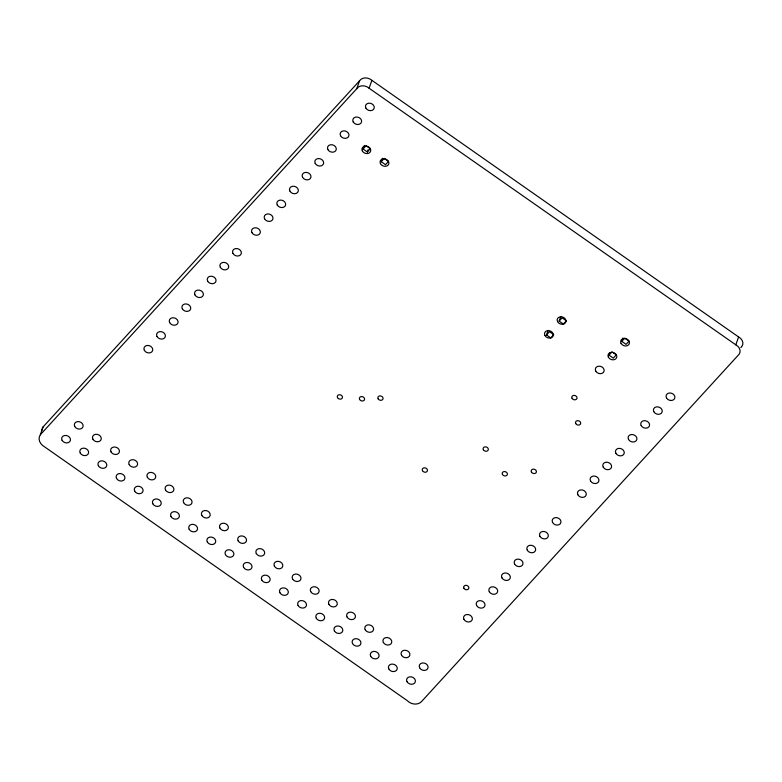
<?xml version="1.0" encoding="UTF-8"?>
<svg xmlns="http://www.w3.org/2000/svg" width="782" height="782" viewBox="0 0 782 782"><rect width="100%" height="100%" fill="white"/><g stroke="black" fill="none" stroke-linecap="round" stroke-linejoin="round"><path stroke-width="1.17" d="M738.599 336.954L735.813 344.833A7.976 6.452 19.5 0 1 738.013 355.448L421.557 701.542A9.169 7.419 19.5 0 1 407.412 700.731L42.511 445.398A10.215 8.27 19.5 0 1 40.322 434.772L43.108 426.904L359.564 80.8A7.976 6.452 19.5 0 1 371.89 80.341L738.599 336.954A7.976 6.452 19.5 0 1 741.874 346.465M40.322 434.772L356.768 88.679L359.564 80.8M356.768 88.679A7.976 6.452 19.5 0 1 369.094 88.219L371.89 80.341M363.063 148.991L366.054 145.726L370.336 148.727L367.345 151.991L363.063 148.991L364.265 145.579M367.345 151.991L368.156 149.724M381.215 161.698L384.206 158.423L388.488 161.424L385.506 164.699L381.215 161.698L382.418 158.287M546.491 334.94L549.482 331.676L553.773 334.676L550.782 337.941L546.491 334.94L548.104 330.395M559.15 321.099L562.141 317.834L566.432 320.835L563.441 324.1L559.15 321.099L560.762 316.554M609.012 355.116L612.032 351.861L616.304 354.881L613.284 358.136L609.012 355.116L609.823 352.848M621.778 341.343L624.789 338.098L629.06 341.118L626.05 344.363L621.778 341.343L622.98 337.941M369.094 88.219L735.813 344.833M41.905 430.383A10.215 8.27 19.5 0 1 43.108 426.904M741.551 346.856A7.976 6.452 19.5 0 1 740.798 347.57M502.435 474.42A2.669 2.16 19.5 0 0 506.941 475.26A2.669 2.16 19.5 0 0 505.025 471.595A2.669 2.16 19.5 0 0 502.435 474.42M572.053 398.282A2.669 2.16 19.5 0 0 576.569 399.113A2.669 2.16 19.5 0 0 574.643 395.448A2.669 2.16 19.5 0 0 572.053 398.282M575.738 423.561A2.669 2.16 19.5 0 0 580.244 424.391A2.669 2.16 19.5 0 0 578.328 420.726A2.669 2.16 19.5 0 0 575.738 423.561M531.428 472.015A2.669 2.16 19.5 0 0 535.944 472.846A2.669 2.16 19.5 0 0 534.018 469.18A2.669 2.16 19.5 0 0 531.428 472.015M463.892 588.201A2.669 2.16 19.5 0 0 468.408 589.042A2.669 2.16 19.5 0 0 466.483 585.376A2.669 2.16 19.5 0 0 463.892 588.201M378.107 398.771A2.669 2.16 19.5 0 0 382.613 399.612A2.669 2.16 19.5 0 0 380.687 395.946A2.669 2.16 19.5 0 0 378.107 398.771M359.612 399.455A2.669 2.16 19.5 0 0 364.129 400.296A2.669 2.16 19.5 0 0 362.203 396.63A2.669 2.16 19.5 0 0 359.612 399.455M337.501 397.598A2.669 2.16 19.5 0 0 342.008 398.439A2.669 2.16 19.5 0 0 340.082 394.773A2.669 2.16 19.5 0 0 337.501 397.598M422.485 470.696A2.669 2.16 19.5 0 0 427.001 471.526A2.669 2.16 19.5 0 0 425.076 467.861A2.669 2.16 19.5 0 0 422.485 470.696M483.344 449.718A2.669 2.16 19.5 0 0 487.86 450.549A2.669 2.16 19.5 0 0 485.935 446.884A2.669 2.16 19.5 0 0 483.344 449.718M666.479 397.862A4.516 3.656 19.5 0 0 674.123 399.279A4.516 3.656 19.5 0 0 670.868 393.063A4.516 3.656 19.5 0 0 666.479 397.862M653.82 411.703A4.516 3.656 19.5 0 0 661.464 413.121A4.516 3.656 19.5 0 0 658.209 406.914A4.516 3.656 19.5 0 0 653.82 411.703M641.162 425.555A4.516 3.656 19.5 0 0 648.806 426.962A4.516 3.656 19.5 0 0 645.551 420.755A4.516 3.656 19.5 0 0 641.162 425.555M628.503 439.396A4.516 3.656 19.5 0 0 636.147 440.804A4.516 3.656 19.5 0 0 632.892 434.597A4.516 3.656 19.5 0 0 628.503 439.396M615.845 453.237A4.516 3.656 19.5 0 0 623.489 454.655A4.516 3.656 19.5 0 0 620.234 448.448A4.516 3.656 19.5 0 0 615.845 453.237M603.186 467.079A4.516 3.656 19.5 0 0 610.83 468.496A4.516 3.656 19.5 0 0 607.575 462.289A4.516 3.656 19.5 0 0 603.186 467.079M590.527 480.93A4.516 3.656 19.5 0 0 598.171 482.338A4.516 3.656 19.5 0 0 594.916 476.13A4.516 3.656 19.5 0 0 590.527 480.93M577.869 494.771A4.516 3.656 19.5 0 0 585.513 496.179A4.516 3.656 19.5 0 0 582.258 489.972A4.516 3.656 19.5 0 0 577.869 494.771M552.561 522.454A4.516 3.656 19.5 0 0 560.195 523.872A4.516 3.656 19.5 0 0 556.94 517.664A4.516 3.656 19.5 0 0 552.561 522.454M539.903 536.305A4.516 3.656 19.5 0 0 547.537 537.713A4.516 3.656 19.5 0 0 544.282 531.506A4.516 3.656 19.5 0 0 539.903 536.305M527.244 550.147A4.516 3.656 19.5 0 0 534.878 551.554A4.516 3.656 19.5 0 0 531.623 545.347A4.516 3.656 19.5 0 0 527.244 550.147M514.585 563.988A4.516 3.656 19.5 0 0 522.22 565.406A4.516 3.656 19.5 0 0 518.965 559.198A4.516 3.656 19.5 0 0 514.585 563.988M501.927 577.83A4.516 3.656 19.5 0 0 509.561 579.247A4.516 3.656 19.5 0 0 506.306 573.04A4.516 3.656 19.5 0 0 501.927 577.83M489.268 591.681A4.516 3.656 19.5 0 0 496.902 593.088A4.516 3.656 19.5 0 0 493.647 586.881A4.516 3.656 19.5 0 0 489.268 591.681M476.609 605.522A4.516 3.656 19.5 0 0 484.244 606.93A4.516 3.656 19.5 0 0 480.989 600.723A4.516 3.656 19.5 0 0 476.609 605.522M463.951 619.364A4.516 3.656 19.5 0 0 471.585 620.781A4.516 3.656 19.5 0 0 468.34 614.574A4.516 3.656 19.5 0 0 463.951 619.364M144.338 350.316A4.516 3.656 19.5 0 0 151.972 351.724A4.516 3.656 19.5 0 0 148.717 345.517A4.516 3.656 19.5 0 0 144.338 350.316M156.996 336.475A4.516 3.656 19.5 0 0 164.631 337.883A4.516 3.656 19.5 0 0 161.375 331.676A4.516 3.656 19.5 0 0 156.996 336.475M169.655 322.624A4.516 3.656 19.5 0 0 177.289 324.041A4.516 3.656 19.5 0 0 174.034 317.834A4.516 3.656 19.5 0 0 169.655 322.624M182.314 308.782A4.516 3.656 19.5 0 0 189.948 310.2A4.516 3.656 19.5 0 0 186.693 303.993A4.516 3.656 19.5 0 0 182.314 308.782M194.972 294.941A4.516 3.656 19.5 0 0 202.606 296.349A4.516 3.656 19.5 0 0 199.351 290.142A4.516 3.656 19.5 0 0 194.972 294.941M207.631 281.1A4.516 3.656 19.5 0 0 215.265 282.507A4.516 3.656 19.5 0 0 212.01 276.3A4.516 3.656 19.5 0 0 207.631 281.1M220.289 267.248A4.516 3.656 19.5 0 0 227.924 268.666A4.516 3.656 19.5 0 0 224.669 262.459A4.516 3.656 19.5 0 0 220.289 267.248M232.948 253.407A4.516 3.656 19.5 0 0 240.582 254.824A4.516 3.656 19.5 0 0 237.327 248.617A4.516 3.656 19.5 0 0 232.948 253.407M251.931 232.645A4.516 3.656 19.5 0 0 259.565 234.053A4.516 3.656 19.5 0 0 256.32 227.845A4.516 3.656 19.5 0 0 251.931 232.645M264.59 218.794A4.516 3.656 19.5 0 0 272.224 220.211A4.516 3.656 19.5 0 0 268.979 214.004A4.516 3.656 19.5 0 0 264.59 218.794M277.248 204.952A4.516 3.656 19.5 0 0 284.883 206.37A4.516 3.656 19.5 0 0 281.628 200.163A4.516 3.656 19.5 0 0 277.248 204.952M289.907 191.111A4.516 3.656 19.5 0 0 297.541 192.528A4.516 3.656 19.5 0 0 294.286 186.311A4.516 3.656 19.5 0 0 289.907 191.111M302.566 177.27A4.516 3.656 19.5 0 0 310.2 178.677A4.516 3.656 19.5 0 0 306.945 172.47A4.516 3.656 19.5 0 0 302.566 177.27M315.224 163.418A4.516 3.656 19.5 0 0 322.858 164.836A4.516 3.656 19.5 0 0 319.603 158.629A4.516 3.656 19.5 0 0 315.224 163.418M327.883 149.577A4.516 3.656 19.5 0 0 335.517 150.994A4.516 3.656 19.5 0 0 332.262 144.787A4.516 3.656 19.5 0 0 327.883 149.577M340.541 135.736A4.516 3.656 19.5 0 0 348.176 137.153A4.516 3.656 19.5 0 0 344.921 130.936A4.516 3.656 19.5 0 0 340.541 135.736M406.992 681.66A4.516 3.656 19.5 0 0 414.626 683.077A4.516 3.656 19.5 0 0 411.371 676.87A4.516 3.656 19.5 0 0 406.992 681.66M419.651 667.818A4.516 3.656 19.5 0 0 427.285 669.236A4.516 3.656 19.5 0 0 424.03 663.019A4.516 3.656 19.5 0 0 419.651 667.818M388.83 668.962A4.516 3.656 19.5 0 0 396.474 670.37A4.516 3.656 19.5 0 0 393.219 664.162A4.516 3.656 19.5 0 0 388.83 668.962M401.489 655.121A4.516 3.656 19.5 0 0 409.133 656.528A4.516 3.656 19.5 0 0 405.878 650.321A4.516 3.656 19.5 0 0 401.489 655.121M370.678 656.254A4.516 3.656 19.5 0 0 378.322 657.672A4.516 3.656 19.5 0 0 375.067 651.465A4.516 3.656 19.5 0 0 370.678 656.254M383.336 642.413A4.516 3.656 19.5 0 0 390.98 643.83A4.516 3.656 19.5 0 0 387.725 637.613A4.516 3.656 19.5 0 0 383.336 642.413M352.526 643.557A4.516 3.656 19.5 0 0 360.16 644.964A4.516 3.656 19.5 0 0 356.915 638.757A4.516 3.656 19.5 0 0 352.526 643.557M365.184 629.706A4.516 3.656 19.5 0 0 372.818 631.123A4.516 3.656 19.5 0 0 369.573 624.916A4.516 3.656 19.5 0 0 365.184 629.706M334.373 630.849A4.516 3.656 19.5 0 0 342.008 632.267A4.516 3.656 19.5 0 0 338.753 626.05A4.516 3.656 19.5 0 0 334.373 630.849M347.032 617.008A4.516 3.656 19.5 0 0 354.666 618.415A4.516 3.656 19.5 0 0 351.411 612.208A4.516 3.656 19.5 0 0 347.032 617.008M316.221 618.151A4.516 3.656 19.5 0 0 323.856 619.559A4.516 3.656 19.5 0 0 320.6 613.352A4.516 3.656 19.5 0 0 316.221 618.151M328.88 604.3A4.516 3.656 19.5 0 0 336.514 605.718A4.516 3.656 19.5 0 0 333.259 599.511A4.516 3.656 19.5 0 0 328.88 604.3M298.059 605.444A4.516 3.656 19.5 0 0 305.703 606.861A4.516 3.656 19.5 0 0 302.448 600.644A4.516 3.656 19.5 0 0 298.059 605.444M310.718 591.603A4.516 3.656 19.5 0 0 318.362 593.01A4.516 3.656 19.5 0 0 315.107 586.803A4.516 3.656 19.5 0 0 310.718 591.603M279.907 592.736A4.516 3.656 19.5 0 0 287.551 594.154A4.516 3.656 19.5 0 0 284.296 587.947A4.516 3.656 19.5 0 0 279.907 592.736M292.566 578.895A4.516 3.656 19.5 0 0 300.21 580.312A4.516 3.656 19.5 0 0 296.955 574.105A4.516 3.656 19.5 0 0 292.566 578.895M261.755 580.039A4.516 3.656 19.5 0 0 269.389 581.446A4.516 3.656 19.5 0 0 266.144 575.239A4.516 3.656 19.5 0 0 261.755 580.039M274.414 566.197A4.516 3.656 19.5 0 0 282.048 567.605A4.516 3.656 19.5 0 0 278.803 561.398A4.516 3.656 19.5 0 0 274.414 566.197M243.603 567.331A4.516 3.656 19.5 0 0 251.237 568.749A4.516 3.656 19.5 0 0 247.982 562.541A4.516 3.656 19.5 0 0 243.603 567.331M256.261 553.49A4.516 3.656 19.5 0 0 263.896 554.907A4.516 3.656 19.5 0 0 260.641 548.69A4.516 3.656 19.5 0 0 256.261 553.49M225.451 554.634A4.516 3.656 19.5 0 0 233.085 556.041A4.516 3.656 19.5 0 0 229.83 549.834A4.516 3.656 19.5 0 0 225.451 554.634M238.109 540.782A4.516 3.656 19.5 0 0 245.744 542.2A4.516 3.656 19.5 0 0 242.488 535.993A4.516 3.656 19.5 0 0 238.109 540.782M207.289 541.926A4.516 3.656 19.5 0 0 214.933 543.343A4.516 3.656 19.5 0 0 211.678 537.126A4.516 3.656 19.5 0 0 207.289 541.926M219.947 528.085A4.516 3.656 19.5 0 0 227.591 529.492A4.516 3.656 19.5 0 0 224.336 523.285A4.516 3.656 19.5 0 0 219.947 528.085M189.136 529.228A4.516 3.656 19.5 0 0 196.781 530.636A4.516 3.656 19.5 0 0 193.525 524.429A4.516 3.656 19.5 0 0 189.136 529.228M201.795 515.377A4.516 3.656 19.5 0 0 209.439 516.794A4.516 3.656 19.5 0 0 206.184 510.587A4.516 3.656 19.5 0 0 201.795 515.377M170.984 516.521A4.516 3.656 19.5 0 0 178.619 517.938A4.516 3.656 19.5 0 0 175.373 511.721A4.516 3.656 19.5 0 0 170.984 516.521M183.643 502.679A4.516 3.656 19.5 0 0 191.277 504.087A4.516 3.656 19.5 0 0 188.032 497.88A4.516 3.656 19.5 0 0 183.643 502.679M152.832 503.813A4.516 3.656 19.5 0 0 160.466 505.231A4.516 3.656 19.5 0 0 157.211 499.024A4.516 3.656 19.5 0 0 152.832 503.813M165.491 489.972A4.516 3.656 19.5 0 0 173.125 491.389A4.516 3.656 19.5 0 0 169.87 485.182A4.516 3.656 19.5 0 0 165.491 489.972M134.68 491.116A4.516 3.656 19.5 0 0 142.314 492.523A4.516 3.656 19.5 0 0 139.059 486.316A4.516 3.656 19.5 0 0 134.68 491.116M147.339 477.274A4.516 3.656 19.5 0 0 154.973 478.682A4.516 3.656 19.5 0 0 151.718 472.475A4.516 3.656 19.5 0 0 147.339 477.274M116.518 478.408A4.516 3.656 19.5 0 0 124.162 479.825A4.516 3.656 19.5 0 0 120.907 473.618A4.516 3.656 19.5 0 0 116.518 478.408M129.177 464.567A4.516 3.656 19.5 0 0 136.821 465.984A4.516 3.656 19.5 0 0 133.566 459.767A4.516 3.656 19.5 0 0 129.177 464.567M98.366 465.71A4.516 3.656 19.5 0 0 106.01 467.118A4.516 3.656 19.5 0 0 102.755 460.911A4.516 3.656 19.5 0 0 98.366 465.71M111.024 451.859A4.516 3.656 19.5 0 0 118.669 453.277A4.516 3.656 19.5 0 0 115.413 447.069A4.516 3.656 19.5 0 0 111.024 451.859M80.214 453.003A4.516 3.656 19.5 0 0 87.848 454.42A4.516 3.656 19.5 0 0 84.603 448.213A4.516 3.656 19.5 0 0 80.214 453.003M92.872 439.161A4.516 3.656 19.5 0 0 100.507 440.569A4.516 3.656 19.5 0 0 97.251 434.362A4.516 3.656 19.5 0 0 92.872 439.161M62.061 440.305A4.516 3.656 19.5 0 0 69.696 441.713A4.516 3.656 19.5 0 0 66.441 435.506A4.516 3.656 19.5 0 0 62.061 440.305M74.72 426.454A4.516 3.656 19.5 0 0 82.354 427.871A4.516 3.656 19.5 0 0 79.099 421.664A4.516 3.656 19.5 0 0 74.72 426.454M595.728 371.059A4.516 3.656 19.5 0 0 603.372 372.467A4.516 3.656 19.5 0 0 600.117 366.259A4.516 3.656 19.5 0 0 595.728 371.059M608.386 357.208A4.516 3.656 19.5 0 0 616.021 358.625A4.516 3.656 19.5 0 0 612.775 352.418A4.516 3.656 19.5 0 0 608.386 357.208M621.045 343.366A4.516 3.656 19.5 0 0 628.679 344.784A4.516 3.656 19.5 0 0 625.434 338.577A4.516 3.656 19.5 0 0 621.045 343.366M544.898 335.488A4.516 3.656 19.5 0 0 552.532 336.905A4.516 3.656 19.5 0 0 549.277 330.688A4.516 3.656 19.5 0 0 544.898 335.488M557.556 321.646A4.516 3.656 19.5 0 0 565.191 323.054A4.516 3.656 19.5 0 0 561.935 316.847A4.516 3.656 19.5 0 0 557.556 321.646M380.472 163.682A4.516 3.656 19.5 0 0 388.116 165.1A4.516 3.656 19.5 0 0 384.861 158.883A4.516 3.656 19.5 0 0 380.472 163.682M362.32 150.975A4.516 3.656 19.5 0 0 369.964 152.392A4.516 3.656 19.5 0 0 366.709 146.185A4.516 3.656 19.5 0 0 362.32 150.975M365.859 108.043A4.516 3.656 19.5 0 0 373.493 109.46A4.516 3.656 19.5 0 0 370.238 103.253A4.516 3.656 19.5 0 0 365.859 108.043M353.2 121.894A4.516 3.656 19.5 0 0 360.834 123.302A4.516 3.656 19.5 0 0 357.579 117.095A4.516 3.656 19.5 0 0 353.2 121.894"/></g></svg>
